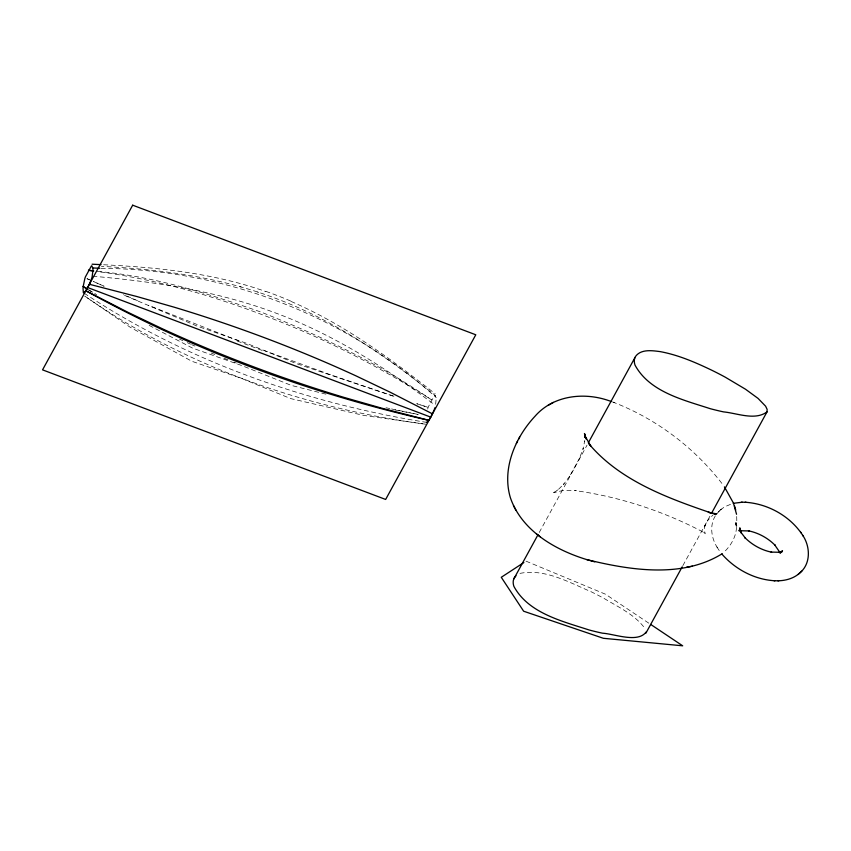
<?xml version="1.0" encoding="UTF-8"?>
<svg xmlns="http://www.w3.org/2000/svg" width="851" height="851" viewBox="0 0 851 851"><rect width="100%" height="100%" fill="white"/><g stroke="black" fill="none" stroke-linecap="round" stroke-linejoin="round"><path stroke-width="0.64" stroke-dasharray="4.25 3.19" d="M736.806 520.727L736.668 515.344M736.509 527.29C736.094 536.79 730.871 545.629 724.116 552.086M584.68 441.626L584.765 440.669L582.988 449.222L583.212 448.413L579.382 458.551L579.722 457.838L569.479 476.56L569.904 475.858L563.49 484.485L564.107 483.804L558.011 489.804L558.862 489.134L553.884 492.708M435.659 404.268L436.042 399.959A40.508 8.659 -69.3 0 0 435.989 397.96L435.265 395.449C386.503 356.601 334.496 320.348 275.713 298.382C220.111 277.256 160.562 269.224 101.439 266.406M427.681 409.033L427.989 408.001A6.957 1.489 -69.3 0 1 428.51 406.491L434.435 395.651A6.957 1.489 -69.3 0 1 434.893 395.385L435.265 395.449M705.341 524.546L704.085 529.354L705.288 533.779L703.256 531.896L704.107 532.566C664.131 511.355 619.794 496.75 574.914 490.58L576.148 490.665L562.362 490.644L553.575 492.708L557.373 490.399M704.766 525.982L704.383 526.907L707.83 520.216L707.532 520.674L712.978 514.972M715.351 515.823C709.287 525.652 711.383 538.417 717.404 547.736M539.215 532.524L587.03 445.169M682.853 565.66L710.904 514.408M716.585 514.047L719.967 510.366M720.361 510.004L724.456 506.909L732.232 503.622M718.276 511.898L722.02 508.504M519.982 573.383C544.736 568.415 568.755 582.233 590.839 591.605A189.539 101.758 28.7 0 1 604.093 598.444C618.645 607.252 635.41 614.89 645.452 629.144M101.099 268.331C224.398 269.012 344.432 315.253 436.255 397.587M103.641 264.757C158.414 267.448 213.814 273.139 265.799 291.553M92.759 276.224C155.297 281.649 218.186 291.202 277.149 313.572C334.369 335.049 386.439 368.132 434.84 405.065M97.652 271.448C153.925 276.128 207.995 293.68 261.066 312.083C320.55 335.794 378.706 363.398 431.531 399.853C388.056 372.227 342.517 347.772 294.999 327.848A535.162 287.33 28.7 0 0 226.845 302.105C184.72 287.989 141.362 277.447 97.312 271.501M426.808 422.426C305.615 402.991 187.071 361.228 84.366 293.329M395.215 409.98L418.415 414.533M417.564 414.331L391.088 408.852M386.014 407.735L389.822 408.576M325.89 394.162L291.329 385.407L241.407 365.419L192.432 348.048L146.915 324.188M257.417 291.989L258.693 292.372M239.897 286.627L241.152 287M393.013 396.066L296.233 363.558L246.301 343.219L197.347 326.21L123.533 294.925M416.628 403.661L427.808 407.257L417.16 403.821M612.369 401.885C656.217 418.532 695.512 448.317 723.712 485.793M613.305 402.183L614.518 402.576M393.896 396.236L330.039 374.578L264.172 350.538M238.759 340.953L148.51 305.307M233.993 362.154L236.397 363.069M228.004 359.803L222.026 357.431M211.208 353.016L214.824 354.505M526.003 561.149L605.455 594.2L649.59 623.698M137.522 300.68L123.523 294.68M191.666 344.644L194.9 346.059M86.993 278.681L89.281 279.692M93.855 281.713L104.12 286.234L93.206 281.436M87.142 278.745L91.993 280.904M291.042 301.435C343.751 324.157 390.343 358.473 435.18 393.8M187.263 342.666L190.56 344.155M179.476 339.102L182.859 340.677M88.515 289.776L95.089 293.765M88.706 289.936L96.62 294.786M426.457 422.341L426.117 421.351M716.904 546.97L719.478 550.927L719.031 550.235M265.852 291.361A378.397 346.602 50.6 0 1 291.116 301.233M262.119 350.399A378.397 19.201 20.1 0 1 235.961 340.528M425.777 424.245L363.739 415.416L290.702 398.608L240.801 378.099L191.815 361.26L130.033 327.146L84.823 296.127C185.433 366.494 304.509 408.161 425.777 424.245"/><path stroke-width="1.28" d="M584.988 436.52L584.999 435.435L584.967 437.478M515.972 575.765L514.27 577.893A28.296 15.19 28.7 0 0 513.876 586.35C528.375 613.22 562.096 621.156 589.03 629.953A189.539 101.758 28.7 0 0 602.455 633.187C614.273 633.857 637.814 643.388 646.143 632.006M766.996 411.916L767.123 409.363L765.623 406.214L758.06 398.406L745.476 389.205L725.212 377.153A189.539 101.758 28.7 0 0 711.957 370.313C695.437 362.388 678.375 354.995 660.27 351.633C652.111 350.569 640.888 348.846 635.399 356.612A28.296 15.19 28.7 0 0 634.995 365.058C649.504 391.928 683.215 399.864 710.149 408.661A189.539 101.758 28.7 0 0 723.573 411.895C737.274 413.203 754.911 420.809 766.996 411.916L711.542 513.249M434.489 408.799L434.648 408.31A7.67 1.638 -69.3 0 0 434.808 407.81M434.138 409.746L433.606 411.097M433.436 411.522L432.914 412.714A15.073 3.223 -69.3 0 1 431.276 416.086L430.829 416.916M611.295 401.544C585.807 391.683 553.724 394.715 535.013 416.256C515.27 437.414 501.686 468.763 510.377 497.686C521.599 530.684 555.171 549.927 586.69 559.575C630.07 570.191 682.162 578.616 722.212 553.714M89.812 283.117L91.387 279.192A7.712 1.649 -69.3 0 0 92.142 276.703L92.94 270.363A40.508 8.659 -69.3 0 0 92.887 268.363L91.791 265.789A6.957 1.489 -69.3 0 0 91.334 266.055L85.408 276.894A6.957 1.489 -69.3 0 0 84.887 278.405L83.324 285.83A40.508 8.659 -69.3 0 0 83.047 288.436L83.355 292.744A7.67 1.638 -69.3 0 0 83.845 292.776L85.451 291.085A15.073 3.223 -69.3 0 0 87.057 288.542L87.504 287.723M516.366 443.531L517.514 441.286M518.504 439.329L519.663 437.084M739.732 529.833L739.157 530.928L739.976 527.886L739.827 530.588L739.657 528.343L741.37 533.034L740.87 532.269L745.402 538.13L744.965 537.694C752.21 544.948 761.592 550.15 771.644 552.203L771.038 552.076L780.346 552.31L779.335 552.618L782.346 551.459L780.356 552.533L782.526 550.863L780.835 552.395L781.612 551.405M780.378 553.182L780.952 552.086M87.727 287.319L87.834 287.106A16.988 3.627 -69.3 0 0 89.823 283.138M513.717 579.106L537.938 534.854M588.307 442.839L634.835 357.824M645.877 633.208L682.215 566.819M430.606 417.32L430.489 417.522A16.988 3.627 -69.3 0 1 428.542 420.734L427.564 421.905M800.142 572.649C811.024 563.383 810.269 546.395 802.706 535.29M777.878 580.797C785.718 580.69 793.898 578.425 799.738 573.01M739.274 530.62L740.232 529.747M798.078 574.521L801.833 571.117M523.854 562.554L501.271 577.286L523.642 611.22L603.38 638.293L682.693 645.813L650.696 624.432M548.118 405.363L553.352 402.395M714.042 514.398L716.627 513.898L708.319 512.259L711.979 513.249C668.173 498.303 621.124 481.134 590.062 445.19M740.774 530.396L739.764 530.705L749.071 530.95L748.455 530.811C758.507 532.886 767.932 538.023 775.133 545.331L774.708 544.895L780.027 552.618M733.243 503.313L742.242 502.228M686.48 567.287L692.437 566.181M745.221 502.25C768.24 503.718 790.813 516.451 803.195 536.056M721.925 554.097C735.211 569.298 754.603 579.669 774.889 580.765M741.327 502.218L746.05 502.26M774.07 580.765L778.793 580.797M93.153 267.98L99.769 268.267M92.078 264.204L101.078 264.64M93.695 270.937L88.43 270.256L93.504 270.969M89.387 284.277L136.862 296.531L173.944 307.126A1180.794 963.694 2.7 0 1 214.314 319.923A1240.077 1012.073 2.7 0 1 318.029 359.101A1180.794 963.694 2.7 0 1 356.175 375.961L390.162 392.215L432.489 413.873M586.69 559.575L594.743 561.862M87.61 287.521L430.712 417.118M87.43 289.117L83.047 286.457L87.568 289.234M540.119 536.747L536.46 533.864M589.743 444.743L588.849 443.509L590.892 446.35L584.786 435.499L586.137 438.946L585.371 436.978M724.424 486.878L733.381 502.952L736.551 514.27M800.621 532.098L801.068 532.79M513.461 505.547L515.951 510.281M585.584 437.542L584.488 433.521L585.265 437.286L584.839 434.84L584.988 436.701M734.509 505.951L735.732 510.015M735.913 522.62L736.509 526.099M736.094 523.673L736.094 524.759M132.682 205.187L42.55 369.855L385.652 499.452L475.783 334.783L132.682 205.187M428.947 420.351C309.307 393.311 193.209 350.197 85.845 290.755L128.171 312.423L162.147 328.667A1180.794 963.694 2.7 0 0 200.304 345.538A1240.077 1012.073 2.7 0 0 304.009 384.705A1180.794 963.694 2.7 0 0 344.389 397.502L381.471 408.097L428.947 420.351"/></g></svg>
